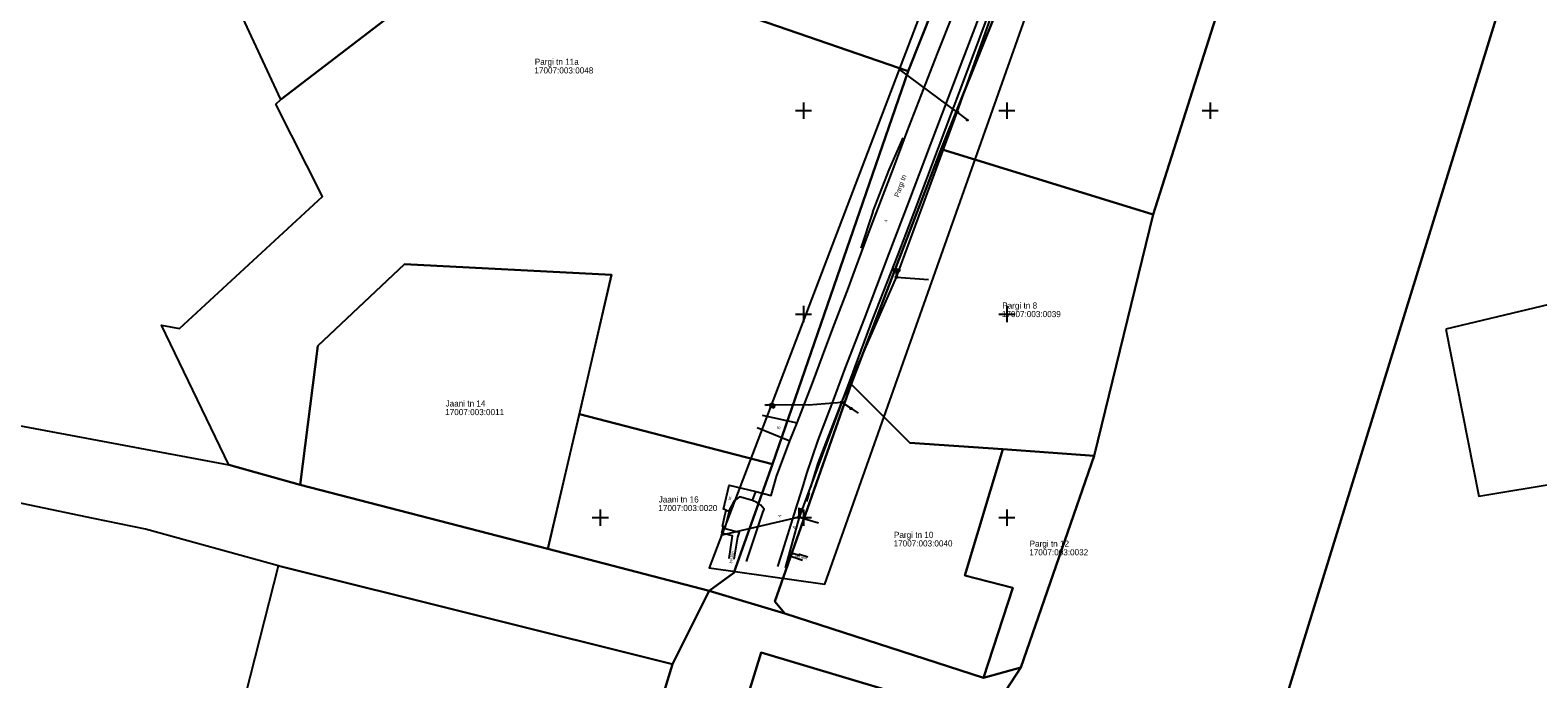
# Model space of a CAD drawing. Extents: x 638203 to 644682, y 6454466 to 6460619.
# Drawn here: x 641859.8 to 642230.6, y 6455810.4 to 6455969.7 of the extents above; entities that cross this region are included whole.
import ezdxf

# ---------------------------------------------------------------- set-up
doc = ezdxf.new("R2010")
doc.units = 0
for name, color, linetype in [('ELRAJATISMP', 7, 'Continuous'), ('MOOTPIIR', 7, 'Continuous'), ('MPKAABEL', 7, 'Continuous'), ('MPOHULIIN', 7, 'Continuous'), ('PIIR', 7, 'Continuous'), ('POST', 7, 'Continuous'), ('TEE', 7, 'Continuous'), ('VORK', 7, 'Continuous')]:
    doc.layers.add(name, color=color, linetype=linetype)

msp = doc.modelspace()

# ---------------------------------------------------------------- linework, layer by layer
at = {"layer": 'ELRAJATISMP'}
for p, q in [((642041.82, 6455877.95), (642041.62, 6455877.39)), ((642041.62, 6455877.39), (642042.75, 6455876.99)), ((642042.95, 6455877.56), (642041.82, 6455877.95)), ((642042.26, 6455877.8), (642042.06, 6455877.24)), ((642042.51, 6455877.71), (642042.31, 6455877.15)), ((642042.75, 6455876.99), (642042.95, 6455877.56))]:
    msp.add_line(p, q, dxfattribs=at)
at = {"layer": 'MOOTPIIR'}
msp.add_lwpolyline([(642083.39, 6455985.97), (642026.77, 6455837.68), (642055.26, 6455833.65), (642107.8, 6455982.05)], close=True, dxfattribs=at)
at = {"layer": 'MPKAABEL'}
msp.add_lwpolyline([(642042.39, 6455877.78), (642040.69, 6455877.51)], dxfattribs=at)
at = {"layer": 'MPOHULIIN'}
for p, q in [((642087.82, 6455949.6), (642097.32, 6455976.3)), ((642059.45, 6455878.37), (642063.43, 6455875.63)), ((642048.94, 6455850.14), (642045.5, 6455837.68)), ((642048.94, 6455850.14), (642053.69, 6455848.74))]:
    msp.add_line(p, q, dxfattribs=at)
for points in [[(642042.39, 6455877.78), (642051.24, 6455877.67), (642059.45, 6455878.37), (642072.87, 6455909.04), (642087.82, 6455949.6), (642073.87, 6455959.9)], [(642072.87, 6455909.04), (642080.72, 6455908.52)], [(642059.45, 6455878.37), (642048.94, 6455850.14), (642029.56, 6455845.63)]]:
    msp.add_lwpolyline(points, dxfattribs=at)
at = {"layer": 'PIIR'}
for points in [[(642340.55, 6456329.52), (642323.54, 6456275.51), (642319.36, 6456261.69), (642280.04, 6456137.36), (642268.5, 6456102.98), (642261.77, 6456082.88), (642265.38, 6456082.83), (642258.13, 6456056.07), (642246.51, 6456057.25), (642088.99, 6455548.38), (642023.31, 6455336.2)], [(642094.83, 6455800), (642103.45, 6455813.17), (642121.51, 6455865.21), (642135.98, 6455924.47), (642172.36, 6456038.82), (642180.56, 6456064.59), (642189.57, 6456092.92), (642194.18, 6456107.36), (642225.18, 6456210.73), (642227.49, 6456218.42), (642237.74, 6456215.11)], [(642130.09, 6456055.66), (642083.86, 6455940.55), (642061.75, 6455882.81), (642042.97, 6455829.38), (642045.44, 6455826.43), (642026.82, 6455832.03), (642032.82, 6455836.47), (642042.33, 6455863.1), (642075.71, 6455959.7), (642091.07, 6455998.26)], [(642036.25, 6455973.25), (642075.71, 6455959.7), (642042.33, 6455863.1), (641994.89, 6455875.4), (642002.8, 6455909.66), (641951.83, 6455912.27), (641930.56, 6455892.21), (641926.2, 6455858.07), (641908.7, 6455863), (641892.1, 6455897.3), (641896.5, 6455896.48), (641931.72, 6455928.9), (641920.21, 6455951.54), (641921.45, 6455952.73), (641972.41, 6455991.8)], [(641853.1, 6455873.35), (641908.7, 6455863), (641926.2, 6455858.07), (641987.13, 6455842.3), (642026.82, 6455832.03), (642017.81, 6455814.02), (641920.87, 6455838.11), (641888.18, 6455847.14), (641875.42, 6455849.79), (641835.37, 6455858.12)], [(641988.51, 6455718.47), (642017.81, 6455814.02), (642026.82, 6455832.03), (642045.44, 6455826.43), (642094.28, 6455810.61), (642103.45, 6455813.17), (642094.83, 6455800)], [(642080.42, 6455804.66), (642039.57, 6455816.86), (642031.54, 6455790.87)]]:
    msp.add_lwpolyline(points, dxfattribs=at)
for points in [[(641924.8, 6456076.27), (641972.41, 6455991.8), (641921.45, 6455952.73), (641913.2, 6455970.52), (641892.05, 6456016.14), (641876.61, 6456049.51), (641858.77, 6456039.4), (641853.32, 6456048.14), (641846.38, 6456043.74), (641834.69, 6456068.08), (641865.53, 6456084.07), (641871.11, 6456077.28), (641892.51, 6456083.92), (641884.97, 6456098.12), (641904.38, 6456112.51)], [(642083.86, 6455940.55), (642130.09, 6456055.66), (642172.36, 6456038.82), (642135.98, 6455924.47)], [(642443.58, 6455763.72), (642492.23, 6455548.24), (642088.99, 6455548.38), (642246.51, 6456057.25), (642258.13, 6456056.07), (642274.79, 6456054.38), (642272.04, 6456021.99), (642269.03, 6455975.51), (642276.12, 6455943.89), (642276.97, 6455935.93), (642278.77, 6455932.18), (642299.3, 6455889.38), (642356.17, 6455889.5), (642360, 6455889.65), (642367.63, 6455850.22), (642373.87, 6455818.06), (642377.94, 6455798.53), (642381.82, 6455779.04), (642388.01, 6455749.64), (642415.09, 6455756.49)], [(642045.79, 6456007.76), (642091.07, 6455998.26), (642075.71, 6455959.7), (642036.25, 6455973.25), (642043.84, 6456000.72)], [(642083.86, 6455940.55), (642135.98, 6455924.47), (642121.51, 6455865.21), (642098.99, 6455866.79), (642076.12, 6455868.38), (642061.75, 6455882.81)], [(641926.2, 6455858.07), (641930.56, 6455892.21), (641951.83, 6455912.27), (642002.8, 6455909.66), (641987.13, 6455842.3)], [(642207.95, 6455896.28), (642216.1, 6455855.28), (642256.56, 6455862), (642247.77, 6455905.82)], [(642045.44, 6455826.43), (642042.97, 6455829.38), (642061.75, 6455882.81), (642076.12, 6455868.38), (642098.99, 6455866.79), (642089.69, 6455835.76), (642101.49, 6455832.71), (642094.28, 6455810.61)], [(641994.89, 6455875.4), (642042.33, 6455863.1), (642032.82, 6455836.47), (642026.82, 6455832.03), (641987.13, 6455842.3)], [(642121.51, 6455865.21), (642103.45, 6455813.17), (642094.28, 6455810.61), (642101.49, 6455832.71), (642089.69, 6455835.76), (642098.99, 6455866.79)], [(641988.51, 6455718.47), (641896.22, 6455741.2), (641899.82, 6455755.42), (641903.62, 6455770.27), (641920.87, 6455838.11), (642017.81, 6455814.02)], [(642039.57, 6455816.86), (642080.42, 6455804.66), (642071.27, 6455777), (642031.54, 6455790.87)]]:
    msp.add_lwpolyline(points, close=True, dxfattribs=at)
at = {"layer": 'POST'}
for p, q in [((642072.87, 6455911.04), (642071.87, 6455911.04)), ((642072.03, 6455910.72), (642072.03, 6455911.04)), ((642072.64, 6455910.72), (642072.64, 6455911.04)), ((642072.87, 6455909.29), (642072.87, 6455911.29)), ((642072.87, 6455911.04), (642073.87, 6455911.04)), ((642073.1, 6455910.72), (642073.1, 6455911.04)), ((642073.71, 6455910.72), (642073.71, 6455911.04)), ((642072.87, 6455909.04), (642072.87, 6455909.04)), ((642048.94, 6455850.39), (642048.94, 6455852.39)), ((642048.94, 6455852.14), (642049.94, 6455852.14)), ((642049.17, 6455851.82), (642049.17, 6455852.14)), ((642049.78, 6455851.82), (642049.78, 6455852.14)), ((642048.94, 6455850.14), (642048.94, 6455850.14))]:
    msp.add_line(p, q, dxfattribs=at)
for points in [[(642087.82, 6455949.6), (642090.29, 6455947.65)], [(642042.39, 6455877.78), (642040.49, 6455877.62)], [(642061.69, 6455876.8), (642059.45, 6455878.37)]]:
    msp.add_lwpolyline(points, dxfattribs=at)
for centre, radius in [((642087.82, 6455949.6), 0.25), ((642090.29, 6455947.65), 0.125), ((642090.29, 6455947.65), 0.105), ((642090.29, 6455947.65), 0.0851), ((642090.29, 6455947.65), 0.0651), ((642090.29, 6455947.65), 0.0451), ((642090.29, 6455947.65), 0.0251), ((642090.29, 6455947.65), 0.00511), ((642072.87, 6455909.04), 0.25), ((642042.39, 6455877.78), 0.25), ((642059.45, 6455878.37), 0.25), ((642061.69, 6455876.8), 0.2), ((642048.94, 6455850.14), 0.25)]:
    msp.add_circle(centre, radius, dxfattribs=at)
for centre in [(642072.34, 6455910.72), (642073.4, 6455910.72), (642049.48, 6455851.82)]:
    msp.add_arc(centre, 0.306, 180, 0, dxfattribs=at)
at = {"layer": 'TEE'}
for points in [[(642154.44, 6456113.87), (642152.7, 6456108.97), (642146.32, 6456093.94), (642140.16, 6456081.61), (642137.82, 6456076.47), (642135.61, 6456072.99), (642130.33, 6456065.39), (642117.34, 6456031.21), (642111.74, 6456016.08), (642109.76, 6456011.2), (642105.81, 6456001.07), (642101.83, 6455989.4), (642095.63, 6455974.21), (642091.03, 6455961.95), (642083.12, 6455940.83), (642077.13, 6455924.98), (642073.19, 6455914.67), (642071.35, 6455910.02), (642066.89, 6455898.62), (642062.16, 6455885.7), (642060.34, 6455880.91), (642053.54, 6455863.35), (642051.71, 6455857.46)], [(642040.03, 6455851.29), (642040.28, 6455852.1), (642039.92, 6455852.57), (642039.48, 6455853.06), (642038.52, 6455853.7), (642037.47, 6455854.2), (642038.24, 6455856.42), (642042.03, 6455855.42), (642043.37, 6455860.07), (642046.67, 6455868.83), (642048.4, 6455873.32), (642052.22, 6455883.02), (642055.51, 6455891.84), (642057.62, 6455897.48), (642061.07, 6455906.45), (642062.14, 6455909.38), (642064.94, 6455916.96), (642066.68, 6455921.73), (642067.93, 6455924.97), (642072.04, 6455935.58), (642075.5, 6455944.89), (642082.97, 6455964.04), (642086.78, 6455973.7)], [(642094.14, 6455975.71), (642089.07, 6455962.43), (642081.15, 6455941.56), (642075.83, 6455927.53), (642070.99, 6455914.86), (642064.9, 6455898.87), (642060.15, 6455886.59), (642057.26, 6455878.81), (642053.5, 6455869), (642050.7, 6455860.86), (642049.65, 6455857.25), (642048, 6455852.07), (642044.41, 6455840.53), (642043.63, 6455837.99)], [(642067.02, 6455925.11), (642071.05, 6455935.47), (642074.54, 6455943.28)], [(642067.02, 6455925.11), (642064.06, 6455916.19)], [(642039.79, 6455875.15), (642048.4, 6455873.32)], [(642038.59, 6455872.17), (642046.67, 6455868.83)], [(642030.98, 6455851.82), (642030.34, 6455852.11), (642031.69, 6455857.99), (642038.24, 6455856.42)], [(642037.47, 6455854.2), (642034.23, 6455855.12), (642032.93, 6455854.11), (642031.66, 6455851.63)], [(642051.42, 6455856.16), (642050.73, 6455853.93)], [(642030.04, 6455847.83), (642030.67, 6455850.49)], [(642030.67, 6455850.49), (642030.98, 6455851.82), (642031.7, 6455851.56), (642030.63, 6455847.31), (642034.15, 6455846.39), (642033.77, 6455845.16), (642032.85, 6455839.76)], [(642036, 6455839.24), (642040.03, 6455851.29)], [(642031.68, 6455839.95), (642032.56, 6455845.48), (642029.92, 6455846.19), (642030.35, 6455847.74), (642030.04, 6455847.83)], [(642046.84, 6455840.5), (642047.08, 6455841.19)], [(642046.84, 6455840.5), (642049.78, 6455839.52)], [(642047.08, 6455841.19), (642047.62, 6455841.14), (642048.93, 6455840.76), (642048.99, 6455841.03), (642051.09, 6455840.4)]]:
    msp.add_lwpolyline(points, dxfattribs=at)
at = {"layer": 'VORK'}
for p, q in [((642050, 6455952), (642050, 6455948)), ((642100, 6455952), (642100, 6455948)), ((642150, 6455952), (642150, 6455948)), ((642048, 6455950), (642052, 6455950)), ((642098, 6455950), (642102, 6455950)), ((642148, 6455950), (642152, 6455950)), ((642048, 6455900), (642052, 6455900)), ((642050, 6455902), (642050, 6455898)), ((642098, 6455900), (642102, 6455900)), ((642100, 6455902), (642100, 6455898)), ((642000, 6455852), (642000, 6455848)), ((642050, 6455852), (642050, 6455848)), ((642100, 6455852), (642100, 6455848)), ((641998, 6455850), (642002, 6455850)), ((642048, 6455850), (642052, 6455850)), ((642098, 6455850), (642102, 6455850))]:
    msp.add_line(p, q, dxfattribs=at)

# ---------------------------------------------------------------- texts
at = {"layer": 'PIIR'}
for s, p in [('Pargi tn 11a', (641983.91, 6455961.23)), ('17007:003:0048', (641983.81, 6455959.11)), ('Pargi tn 8', (642098.86, 6455901.36)), ('17007:003:0039', (642098.77, 6455899.25)), ('Jaani tn 14', (641961.96, 6455877.29)), ('17007:003:0011', (641961.87, 6455875.17)), ('Jaani tn 16', (642014.39, 6455853.71)), ('17007:003:0020', (642014.3, 6455851.6)), ('17007:003:0040', (642072.14, 6455842.91)), ('Pargi tn 10', (642072.23, 6455845.02)), ('Pargi tn 12', (642105.6, 6455842.85)), ('17007:003:0032', (642105.51, 6455840.73))]:
    msp.add_text(s, height=1.5, dxfattribs=at).set_placement(p)
at = {"layer": 'TEE'}
for s, height, rotation, p in [('Pargi tn', 1.2, 69.8552, (642073.38, 6455928.61)), ('A', 0.7, 65.9442, (642070.41, 6455922.51)), ('Kr', 0.7, 342.6774, (642043.4, 6455871.9)), ('kr.', 0.7, 82.3582, (642032.16, 6455854.35)), ('A', 0.7, 65.6589, (642044.29, 6455850.01)), ('A', 0.7, 65.6589, (642047.87, 6455847.21)), ('bet.kivi', 0.7, 81.4548, (642032.41, 6455838.71)), ('bet.kivi', 0.7, 346.2827, (642047.82, 6455840.34))]:
    msp.add_text(s, height=height, rotation=rotation, dxfattribs=at).set_placement(p)

doc.saveas('drawing.dxf')
